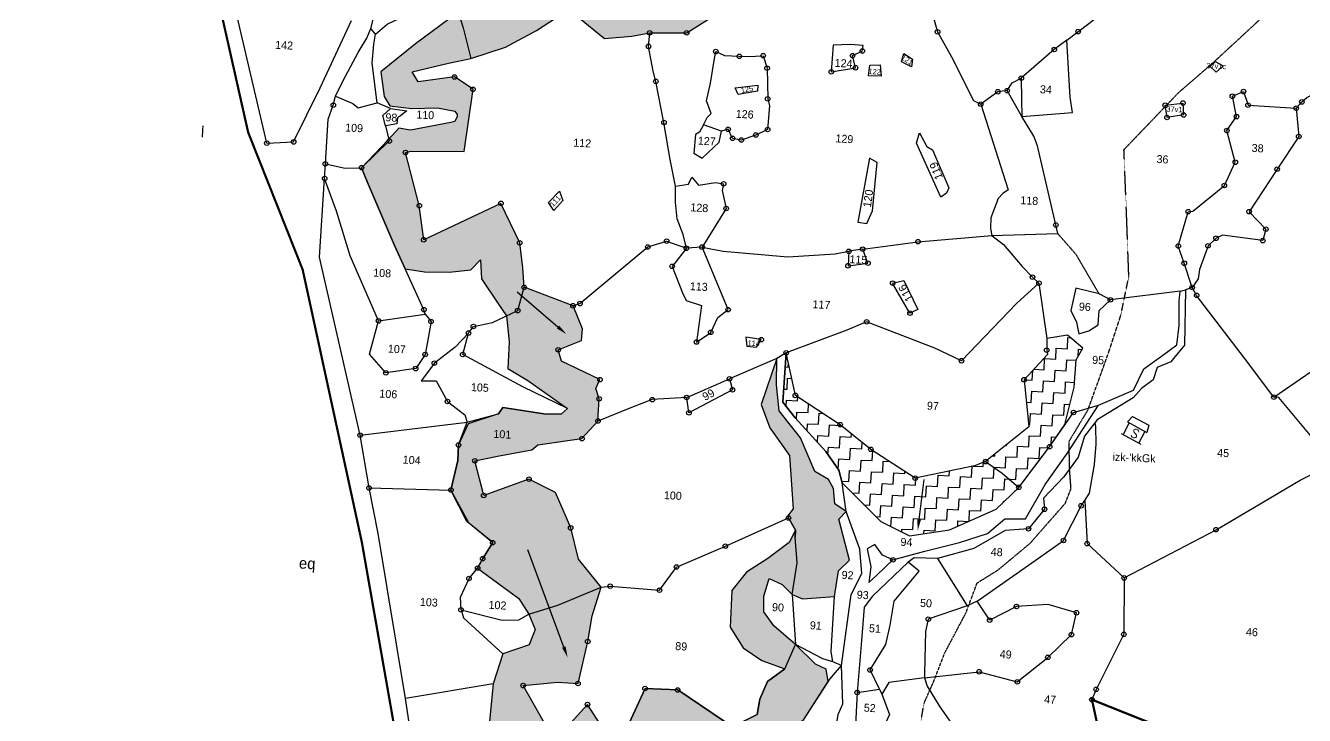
# Model space of a CAD drawing. Header units: metres. Extents: x 330624 to 335756, y 1792933 to 1798309.
# Drawn here: x 330699 to 333615, y 1794758 to 1796330 of the extents above; entities that cross this region are included whole.
import ezdxf
from ezdxf.enums import TextEntityAlignment as Align

# ---------------------------------------------------------------- set-up
doc = ezdxf.new("R2010")
doc.units = ezdxf.units.M
doc.header["$MEASUREMENT"] = 0
doc.linetypes.add('DASHDOT', pattern=[1, 0.5, -0.25, 0, -0.25])
doc.linetypes.add('DASHED', pattern=[0.75, 0.5, -0.25])
for name, color, linetype in [('LINE_FOOTPATH', 1, 'DASHED'), ('POLY_HATCH', 12, 'Continuous'), ('POLY_PARCEL', 6, 'Continuous'), ('POLY_WATER', 4, 'Continuous'), ('SYM_ARROW', 1, 'Continuous'), ('SYM_EDUCATION', 1, 'Continuous'), ('SYM_STONE', 1, 'Continuous'), ('TEXT_MAPIN', 7, 'Continuous'), ('TEXT_MAPOUT', 7, 'Continuous'), ('TEXT_PARCEL', 7, 'Continuous'), ('V_BOUND_LINE', 7, 'Continuous'), ('V_BOUND_STREAM_LINE', 7, 'DASHDOT')]:
    doc.layers.add(name, color=color, linetype=linetype)
doc.styles.get("Standard").update_dxf_attribs({"font": 'simplex.shx'})
doc.styles.add('TEXT_MAP', font='', dxfattribs={"height": 0.2})
doc.styles.get('TEXT_MAP').set_extended_font_data('Kruti Dev 050')
pattern_1 = [(357.36192, (330378.485, 1792955.954), (26.36043, 24.03827), [25.22609, -25.22609]), (87.36192, (330403.685, 1792954.793), (-24.03827, 26.36043), [25.22609, -25.22609])]

# ---------------------------------------------------------------- blocks, each defined once
blk = doc.blocks.new('SCHOOL')
for points in [[(-0.206, 0.312), (-0.25, 0.148)], [(-0.206, 0.312), (0.206, 0.312)], [(0.206, 0.312), (0.25, 0.148)], [(-0.25, 0.148), (0.25, 0.148)], [(-0.2, 0.148), (-0.2, -0.148)], [(0.2, 0.148), (0.2, -0.148)], [(-0.25, -0.148), (0.25, -0.148)]]:
    blk.add_lwpolyline(points)
blk.add_text('S', height=0.2).set_placement((-0.06, -0.101))
blk = doc.blocks.new('STONE')
blk.add_circle((0, 0), 0.0851)
blk = doc.blocks.new('EE')
at = {"layer": 'POLY_HATCH'}
h = blk.add_hatch(dxfattribs=at)
h.set_pattern_fill('ZIGZAG', color=256, scale=201.808694, angle=-2.6381, style=0)
h.set_pattern_definition(pattern_1)
edge = h.paths.add_edge_path()
edge.add_line((332491.5, 1795205.7), (332477.3, 1795177.5))
edge.add_line((332477.3, 1795177.5), (332428.8, 1795141))
edge.add_line((332428.8, 1795141), (332380.6, 1795109.4))
edge.add_line((332380.6, 1795109.4), (332347.8, 1795068.2))
edge.add_line((332347.8, 1795068.2), (332344.9, 1794984.8))
edge.add_line((332344.9, 1794984.8), (332374.7, 1794938.2))
edge.add_line((332374.7, 1794938.2), (332417.1, 1794909.4))
edge.add_line((332417.1, 1794909.4), (332469.6, 1794890.7))
edge.add_line((332469.6, 1794890.7), (332430.5, 1794861.7))
edge.add_line((332430.5, 1794861.7), (332413.3, 1794821.6))
edge.add_line((332413.3, 1794821.6), (332407.8, 1794786.6))
edge.add_line((332407.8, 1794786.6), (332370.2, 1794767.4))
edge.add_line((332370.2, 1794767.4), (332354.3, 1794757.2))
edge.add_line((332354.3, 1794757.2), (332226.8, 1794841.2))
edge.add_line((332226.8, 1794841.2), (332152.6, 1794844))
edge.add_line((332152.6, 1794844), (332112.6, 1794754.9))
edge.add_line((332112.6, 1794754.9), (332126.7, 1794713.9))
edge.add_line((332126.7, 1794713.9), (332097.2, 1794705))
edge.add_line((332097.2, 1794705), (332072.1, 1794730.5))
edge.add_line((332072.1, 1794730.5), (332022.4, 1794806.4))
edge.add_line((332022.4, 1794806.4), (331948, 1794723.4))
edge.add_line((331948, 1794723.4), (331875.9, 1794848.4))
edge.add_line((331875.9, 1794848.4), (331953.9, 1794857))
edge.add_line((331953.9, 1794857), (332000.5, 1794854.2))
edge.add_line((332000.5, 1794854.2), (332021.8, 1794949.7))
edge.add_line((332021.8, 1794949.7), (332031.5, 1795008.1))
edge.add_line((332031.5, 1795008.1), (332051.2, 1795073.4))
edge.add_line((332051.2, 1795073.4), (331999, 1795136))
edge.add_line((331999, 1795136), (331981.1, 1795207))
edge.add_line((331981.1, 1795207), (331945.7, 1795287.3))
edge.add_line((331945.7, 1795287.3), (331885.5, 1795316.8))
edge.add_line((331885.5, 1795316.8), (331783.1, 1795279.2))
edge.add_line((331783.1, 1795279.2), (331762.4, 1795357.7))
edge.add_line((331762.4, 1795357.7), (331813.5, 1795368.7))
edge.add_line((331813.5, 1795368.7), (331891.8, 1795383.7))
edge.add_line((331891.8, 1795383.7), (331905.1, 1795394.6))
edge.add_line((331905.1, 1795394.6), (332005.1, 1795409.8))
edge.add_line((332005.1, 1795409.8), (332041.1, 1795450.1))
edge.add_line((332041.1, 1795450.1), (332043.4, 1795500.6))
edge.add_line((332043.4, 1795500.6), (332035.5, 1795524))
edge.add_line((332035.5, 1795524), (332044.8, 1795544))
edge.add_line((332044.8, 1795544), (331957.4, 1795584.9))
edge.add_line((331957.4, 1795584.9), (331949.6, 1795610.9))
edge.add_line((331949.6, 1795610.9), (332001.9, 1795632.2))
edge.add_line((332001.9, 1795632.2), (332004.4, 1795658.9))
edge.add_line((332004.4, 1795658.9), (331982.4, 1795711.2))
edge.add_line((331982.4, 1795711.2), (331871.1, 1795752.2))
edge.add_line((331871.1, 1795752.2), (331867.9, 1795796.1))
edge.add_line((331867.9, 1795796.1), (331860.2, 1795853.1))
edge.add_line((331860.2, 1795853.1), (331816.9, 1795942.2))
edge.add_line((331816.9, 1795942.2), (331642.2, 1795858.3))
edge.add_line((331642.2, 1795858.3), (331631.6, 1795935.6))
edge.add_line((331631.6, 1795935.6), (331599.4, 1796056.1))
edge.add_line((331599.4, 1796056.1), (331611.1, 1796059.4))
edge.add_line((331611.1, 1796059.4), (331732.2, 1796059.6))
edge.add_line((331732.2, 1796059.6), (331751.6, 1796200.6))
edge.add_line((331751.6, 1796200.6), (331709.3, 1796228.2))
edge.add_line((331709.3, 1796228.2), (331626.7, 1796216.6))
edge.add_line((331626.7, 1796216.6), (331613.4, 1796239.2))
edge.add_line((331613.4, 1796239.2), (331695.1, 1796259.2))
edge.add_line((331695.1, 1796259.2), (331746.2, 1796270.3))
edge.add_line((331746.2, 1796270.3), (331824.6, 1796296.5))
edge.add_line((331824.6, 1796296.5), (331894.4, 1796335.5))
edge.add_line((331894.4, 1796335.5), (331967.7, 1796383.3))
edge.add_line((331967.7, 1796383.3), (332049.3, 1796318.1))
edge.add_line((332049.3, 1796318.1), (332111.1, 1796323.6))
edge.add_line((332111.1, 1796323.6), (332151.6, 1796332))
edge.add_line((332151.6, 1796332), (332235.6, 1796332.6))
edge.add_line((332235.6, 1796332.6), (332293.1, 1796369.6))
edge.add_line((332293.1, 1796369.6), (332395.6, 1796381.6))
edge.add_line((332395.6, 1796381.6), (332538, 1796391.8))
edge.add_line((332538, 1796391.8), (332633.8, 1796397))
edge.add_line((332633.8, 1796397), (332669.9, 1796403))
edge.add_line((332669.9, 1796403), (332690, 1796413.7))
edge.add_line((332690, 1796413.7), (332746.8, 1796463.6))
edge.add_line((332746.8, 1796463.6), (332761.8, 1796482.8))
edge.add_line((332761.8, 1796482.8), (332790.5, 1796507.7))
edge.add_line((332790.5, 1796507.7), (332940.8, 1796623.3))
edge.add_line((332940.8, 1796623.3), (332974.1, 1796688.1))
edge.add_line((332974.1, 1796688.1), (333044.8, 1796748.8))
edge.add_line((333044.8, 1796748.8), (333075, 1796801.6))
edge.add_line((333075, 1796801.6), (333147.9, 1796799.5))
edge.add_line((333147.9, 1796799.5), (333161.8, 1796809.1))
edge.add_line((333161.8, 1796809.1), (333176.8, 1796814.2))
edge.add_line((333176.8, 1796814.2), (333238.5, 1796860))
edge.add_line((333238.5, 1796860), (333274.9, 1796977.8))
edge.add_line((333274.9, 1796977.8), (333296.2, 1797035.7))
edge.add_line((333296.2, 1797035.7), (333330.3, 1796983.6))
edge.add_line((333330.3, 1796983.6), (333368.3, 1796945.3))
edge.add_line((333368.3, 1796945.3), (333424.2, 1796935.7))
edge.add_line((333424.2, 1796935.7), (333477.8, 1796923.7))
edge.add_line((333477.8, 1796923.7), (333479.3, 1797010.7))
edge.add_line((333479.3, 1797010.7), (333484.4, 1797093.7))
edge.add_line((333484.4, 1797093.7), (333528.6, 1797051.3))
edge.add_line((333528.6, 1797051.3), (333565.6, 1797006.7))
edge.add_line((333565.6, 1797006.7), (333586.6, 1796919.3))
edge.add_line((333586.6, 1796919.3), (333645.4, 1796915.3))
edge.add_line((333645.4, 1796915.3), (333661.8, 1796911.4))
edge.add_line((333661.8, 1796911.4), (333659.4, 1796997.3))
edge.add_line((333659.4, 1796997.3), (333657.9, 1797089.5))
edge.add_line((333657.9, 1797089.5), (333637.5, 1797146.7))
edge.add_line((333637.5, 1797146.7), (333706.8, 1797275.4))
edge.add_line((333706.8, 1797275.4), (333764.9, 1797306.3))
edge.add_line((333764.9, 1797306.3), (333875.7, 1797178.9))
edge.add_line((333875.7, 1797178.9), (333926.6, 1797164.1))
edge.add_line((333926.6, 1797164.1), (333985.2, 1797155.7))
edge.add_line((333985.2, 1797155.7), (333977.3, 1797109.9))
edge.add_line((333977.3, 1797109.9), (334054.7, 1797107.6))
edge.add_line((334054.7, 1797107.6), (334108.9, 1797059))
edge.add_line((334108.9, 1797059), (334183.6, 1797073.5))
edge.add_line((334183.6, 1797073.5), (334188.9, 1797090.6))
edge.add_line((334188.9, 1797090.6), (334198.1, 1797124.1))
edge.add_line((334198.1, 1797124.1), (334175.5, 1797175))
edge.add_line((334175.5, 1797175), (334242.5, 1797180.7))
edge.add_line((334242.5, 1797180.7), (334321.8, 1797163.9))
edge.add_line((334321.8, 1797163.9), (334466.1, 1797150.2))
edge.add_line((334466.1, 1797150.2), (334465.9, 1797058))
edge.add_line((334465.9, 1797058), (334487.8, 1797048.9))
edge.add_line((334487.8, 1797048.9), (334525.5, 1796988.4))
edge.add_line((334525.5, 1796988.4), (334528.9, 1797075.9))
edge.add_line((334528.9, 1797075.9), (334575.3, 1797108.3))
edge.add_line((334575.3, 1797108.3), (334584, 1797181.9))
edge.add_line((334584, 1797181.9), (334683.7, 1797217.6))
edge.add_line((334683.7, 1797217.6), (334700.2, 1797214.9))
edge.add_line((334700.2, 1797214.9), (334756.8, 1797191.2))
edge.add_line((334756.8, 1797191.2), (334804, 1797170.5))
edge.add_line((334804, 1797170.5), (334817, 1797146.8))
edge.add_line((334817, 1797146.8), (334969.8, 1797102.6))
edge.add_line((334969.8, 1797102.6), (334979.2, 1797112.4))
edge.add_line((334979.2, 1797112.4), (335068.2, 1797125))
edge.add_line((335068.2, 1797125), (335181.6, 1797143.5))
edge.add_line((335181.6, 1797143.5), (335308.2, 1797138.3))
edge.add_line((335308.2, 1797138.3), (335343.7, 1797184))
edge.add_line((335343.7, 1797184), (335376.9, 1797209.4))
edge.add_line((335376.9, 1797209.4), (335593.2, 1797171.6))
edge.add_line((335593.2, 1797171.6), (335565.9, 1797199.6))
edge.add_line((335565.9, 1797199.6), (335510.9, 1797223.8))
edge.add_line((335510.9, 1797223.8), (335465, 1797236.7))
edge.add_line((335465, 1797236.7), (335424.9, 1797243.2))
edge.add_line((335424.9, 1797243.2), (335358.4, 1797236.7))
edge.add_line((335358.4, 1797236.7), (335315.4, 1797220.9))
edge.add_line((335315.4, 1797220.9), (335274.1, 1797185.1))
edge.add_line((335274.1, 1797185.1), (335241.2, 1797189.5))
edge.add_line((335241.2, 1797189.5), (335200.2, 1797208.4))
edge.add_line((335200.2, 1797208.4), (335198, 1797183.4))
edge.add_line((335198, 1797183.4), (335159.8, 1797206.6))
edge.add_line((335159.8, 1797206.6), (335096.7, 1797194.3))
edge.add_line((335096.7, 1797194.3), (335062.9, 1797176.3))
edge.add_line((335062.9, 1797176.3), (335061, 1797212.9))
edge.add_line((335061, 1797212.9), (335010.7, 1797225))
edge.add_line((335010.7, 1797225), (334946.8, 1797234.2))
edge.add_line((334946.8, 1797234.2), (334859.5, 1797217.7))
edge.add_line((334859.5, 1797217.7), (334805, 1797237.2))
edge.add_line((334805, 1797237.2), (334777.6, 1797262.5))
edge.add_line((334777.6, 1797262.5), (334785.8, 1797285.3))
edge.add_line((334785.8, 1797285.3), (334788.3, 1797319.1))
edge.add_line((334788.3, 1797319.1), (334778.9, 1797329.3))
edge.add_line((334778.9, 1797329.3), (334737.5, 1797340.2))
edge.add_line((334737.5, 1797340.2), (334660.9, 1797345.5))
edge.add_line((334660.9, 1797345.5), (334614.3, 1797320.9))
edge.add_line((334614.3, 1797320.9), (334574.7, 1797296.3))
edge.add_line((334574.7, 1797296.3), (334535.9, 1797269.7))
edge.add_line((334535.9, 1797269.7), (334514.1, 1797235.3))
edge.add_line((334514.1, 1797235.3), (334482, 1797220.6))
edge.add_line((334482, 1797220.6), (334451.8, 1797227))
edge.add_line((334451.8, 1797227), (334413.8, 1797237.9))
edge.add_line((334413.8, 1797237.9), (334377.5, 1797242.6))
edge.add_line((334377.5, 1797242.6), (334361.9, 1797266.7))
edge.add_line((334361.9, 1797266.7), (334348.1, 1797274.5))
edge.add_line((334348.1, 1797274.5), (334336.1, 1797300.3))
edge.add_line((334336.1, 1797300.3), (334308.1, 1797308.7))
edge.add_line((334308.1, 1797308.7), (334289, 1797308.3))
edge.add_line((334289, 1797308.3), (334250.6, 1797307.4))
edge.add_line((334250.6, 1797307.4), (334216.8, 1797330.3))
edge.add_line((334216.8, 1797330.3), (334183.3, 1797339))
edge.add_line((334183.3, 1797339), (334156.4, 1797355.4))
edge.add_line((334156.4, 1797355.4), (334108, 1797352.3))
edge.add_line((334108, 1797352.3), (334099.1, 1797332.2))
edge.add_line((334099.1, 1797332.2), (334073.7, 1797333.3))
edge.add_line((334073.7, 1797333.3), (334057.8, 1797336.7))
edge.add_line((334057.8, 1797336.7), (334043.4, 1797333.8))
edge.add_line((334043.4, 1797333.8), (334030, 1797314.8))
edge.add_line((334030, 1797314.8), (334017.5, 1797314.5))
edge.add_line((334017.5, 1797314.5), (334007.9, 1797320.3))
edge.add_line((334007.9, 1797320.3), (333989.1, 1797319.4))
edge.add_line((333989.1, 1797319.4), (333971.4, 1797302.3))
edge.add_line((333971.4, 1797302.3), (333951.3, 1797290.1))
edge.add_line((333951.3, 1797290.1), (333946.3, 1797278.9))
edge.add_line((333946.3, 1797278.9), (333936.3, 1797251))
edge.add_line((333936.3, 1797251), (333920.8, 1797249.2))
edge.add_line((333920.8, 1797249.2), (333889.4, 1797250.6))
edge.add_line((333889.4, 1797250.6), (333864.1, 1797249.3))
edge.add_line((333864.1, 1797249.3), (333857.2, 1797270.7))
edge.add_line((333857.2, 1797270.7), (333852.5, 1797294.1))
edge.add_line((333852.5, 1797294.1), (333844, 1797303.8))
edge.add_line((333844, 1797303.8), (333844.8, 1797320.9))
edge.add_line((333844.8, 1797320.9), (333826.9, 1797327.8))
edge.add_line((333826.9, 1797327.8), (333798.6, 1797362.2))
edge.add_line((333798.6, 1797362.2), (333784.3, 1797362.9))
edge.add_line((333784.3, 1797362.9), (333747.7, 1797359.9))
edge.add_line((333747.7, 1797359.9), (333726.4, 1797356.2))
edge.add_line((333726.4, 1797356.2), (333703.6, 1797344))
edge.add_line((333703.6, 1797344), (333691.8, 1797351))
edge.add_line((333691.8, 1797351), (333689.2, 1797359.5))
edge.add_line((333689.2, 1797359.5), (333647.8, 1797347.4))
edge.add_line((333647.8, 1797347.4), (333632.4, 1797326.6))
edge.add_line((333632.4, 1797326.6), (333608.9, 1797306.5))
edge.add_line((333608.9, 1797306.5), (333591.1, 1797269.1))
edge.add_line((333591.1, 1797269.1), (333575, 1797215))
edge.add_line((333575, 1797215), (333584.4, 1797073.5))
edge.add_line((333584.4, 1797073.5), (333554, 1797143.2))
edge.add_line((333554, 1797143.2), (333546.5, 1797175.3))
edge.add_line((333546.5, 1797175.3), (333489.9, 1797207.8))
edge.add_line((333489.9, 1797207.8), (333452, 1797200.2))
edge.add_line((333452, 1797200.2), (333427.2, 1797157.1))
edge.add_line((333427.2, 1797157.1), (333408.2, 1797124.5))
edge.add_line((333408.2, 1797124.5), (333398.8, 1797095.4))
edge.add_line((333398.8, 1797095.4), (333363.3, 1797081))
edge.add_line((333363.3, 1797081), (333325.6, 1797080))
edge.add_line((333325.6, 1797080), (333287.2, 1797089.8))
edge.add_line((333287.2, 1797089.8), (333244.4, 1797094.5))
edge.add_line((333244.4, 1797094.5), (333207, 1797097.5))
edge.add_line((333207, 1797097.5), (333177.1, 1797089.5))
edge.add_line((333177.1, 1797089.5), (333161.3, 1797067.5))
edge.add_line((333161.3, 1797067.5), (333157.6, 1797016.7))
edge.add_line((333157.6, 1797016.7), (333180.1, 1796951.3))
edge.add_line((333180.1, 1796951.3), (333121.3, 1796936.1))
edge.add_line((333121.3, 1796936.1), (333067.2, 1796898.4))
edge.add_line((333067.2, 1796898.4), (333028.6, 1796874.7))
edge.add_line((333028.6, 1796874.7), (333007, 1796843.5))
edge.add_line((333007, 1796843.5), (332965.7, 1796791.8))
edge.add_line((332965.7, 1796791.8), (332934, 1796804))
edge.add_line((332934, 1796804), (332892, 1796823.4))
edge.add_line((332892, 1796823.4), (332826.6, 1796783.1))
edge.add_line((332826.6, 1796783.1), (332741.3, 1796737.4))
edge.add_line((332741.3, 1796737.4), (332734.1, 1796697.5))
edge.add_line((332734.1, 1796697.5), (332729.6, 1796658.9))
edge.add_line((332729.6, 1796658.9), (332707.6, 1796646.5))
edge.add_line((332707.6, 1796646.5), (332672.8, 1796621.3))
edge.add_line((332672.8, 1796621.3), (332667, 1796582.7))
edge.add_line((332667, 1796582.7), (332659.6, 1796541.9))
edge.add_line((332659.6, 1796541.9), (332626.1, 1796514))
edge.add_line((332626.1, 1796514), (332597.4, 1796473.7))
edge.add_line((332597.4, 1796473.7), (332546.5, 1796474.8))
edge.add_line((332546.5, 1796474.8), (332504.1, 1796487.4))
edge.add_line((332504.1, 1796487.4), (332440.6, 1796478.3))
edge.add_line((332440.6, 1796478.3), (332369.7, 1796482.9))
edge.add_line((332369.7, 1796482.9), (332301.8, 1796442.7))
edge.add_line((332301.8, 1796442.7), (332271.1, 1796446.6))
edge.add_line((332271.1, 1796446.6), (332251.9, 1796440.5))
edge.add_line((332251.9, 1796440.5), (332184.6, 1796417.8))
edge.add_line((332184.6, 1796417.8), (332168.3, 1796410.6))
edge.add_line((332168.3, 1796410.6), (332148.5, 1796408.7))
edge.add_line((332148.5, 1796408.7), (332135.8, 1796407.6))
edge.add_line((332135.8, 1796407.6), (332125.1, 1796408.1))
edge.add_line((332125.1, 1796408.1), (332099.4, 1796411.3))
edge.add_line((332099.4, 1796411.3), (332014.1, 1796454))
edge.add_line((332014.1, 1796454), (331970.3, 1796464))
edge.add_line((331970.3, 1796464), (331912.6, 1796455.7))
edge.add_line((331912.6, 1796455.7), (331809, 1796408.1))
edge.add_line((331809, 1796408.1), (331781.2, 1796366.6))
edge.add_line((331781.2, 1796366.6), (331759.6, 1796364.6))
edge.add_line((331759.6, 1796364.6), (331721.4, 1796366.3))
edge.add_line((331721.4, 1796366.3), (331695.1, 1796359.6))
edge.add_line((331695.1, 1796359.6), (331620.5, 1796302.6))
edge.add_line((331620.5, 1796302.6), (331541.7, 1796238.3))
edge.add_line((331541.7, 1796238.3), (331549.6, 1796182.7))
edge.add_line((331549.6, 1796182.7), (331563.1, 1796161.6))
edge.add_line((331563.1, 1796161.6), (331613.1, 1796156.3))
edge.add_line((331613.1, 1796156.3), (331671, 1796158.1))
edge.add_line((331671, 1796158.1), (331711, 1796150.3))
edge.add_line((331711, 1796150.3), (331716.3, 1796143.3))
edge.add_line((331716.3, 1796143.3), (331716.1, 1796138.4))
edge.add_line((331716.1, 1796138.4), (331711.1, 1796127.1))
edge.add_line((331711.1, 1796127.1), (331702, 1796124.6))
edge.add_line((331702, 1796124.6), (331610.5, 1796106.9))
edge.add_line((331610.5, 1796106.9), (331583.8, 1796111.1))
edge.add_line((331583.8, 1796111.1), (331559.6, 1796084.3))
edge.add_line((331559.6, 1796084.3), (331499.9, 1796020.7))
edge.add_line((331499.9, 1796020.7), (331513.8, 1795987.2))
edge.add_line((331513.8, 1795987.2), (331575.9, 1795845.1))
edge.add_line((331575.9, 1795845.1), (331600.4, 1795792.2))
edge.add_line((331600.4, 1795792.2), (331644.6, 1795785.5))
edge.add_line((331644.6, 1795785.5), (331700.4, 1795784.9))
edge.add_line((331700.4, 1795784.9), (331749.5, 1795791.1))
edge.add_line((331749.5, 1795791.1), (331771.9, 1795813.5))
edge.add_line((331771.9, 1795813.5), (331774.5, 1795770.6))
edge.add_line((331774.5, 1795770.6), (331811.8, 1795715.6))
edge.add_line((331811.8, 1795715.6), (331831.3, 1795687))
edge.add_line((331831.3, 1795687), (331838, 1795628.2))
edge.add_line((331838, 1795628.2), (331835.2, 1795567.6))
edge.add_line((331835.2, 1795567.6), (331881.5, 1795541.1))
edge.add_line((331881.5, 1795541.1), (331971.6, 1795477.8))
edge.add_line((331971.6, 1795477.8), (331958.1, 1795465.5))
edge.add_line((331958.1, 1795465.5), (331923, 1795464.5))
edge.add_line((331923, 1795464.5), (331824.9, 1795479.4))
edge.add_line((331824.9, 1795479.4), (331815.2, 1795464.3))
edge.add_line((331815.2, 1795464.3), (331746.6, 1795441.5))
edge.add_line((331746.6, 1795441.5), (331724.9, 1795393.2))
edge.add_line((331724.9, 1795393.2), (331723.3, 1795358.3))
edge.add_line((331723.3, 1795358.3), (331708.5, 1795290.9))
edge.add_line((331708.5, 1795290.9), (331749.3, 1795217.7))
edge.add_line((331749.3, 1795217.7), (331804.3, 1795172.3))
edge.add_line((331804.3, 1795172.3), (331781.9, 1795135.8))
edge.add_line((331781.9, 1795135.8), (331770.5, 1795114.2))
edge.add_line((331770.5, 1795114.2), (331864.3, 1795046.1))
edge.add_line((331864.3, 1795046.1), (331887.7, 1795010.3))
edge.add_line((331887.7, 1795010.3), (331902.4, 1794976.1))
edge.add_line((331902.4, 1794976.1), (331888.6, 1794941.2))
edge.add_line((331888.6, 1794941.2), (331829.1, 1794920.2))
edge.add_line((331829.1, 1794920.2), (331807.7, 1794851.9))
edge.add_line((331807.7, 1794851.9), (331799.6, 1794758.9))
edge.add_line((331799.6, 1794758.9), (331911.4, 1794656.9))
edge.add_line((331911.4, 1794656.9), (331946.5, 1794662.3))
edge.add_line((331946.5, 1794662.3), (331971.5, 1794665.1))
edge.add_line((331971.5, 1794665.1), (332047.7, 1794645.8))
edge.add_line((332047.7, 1794645.8), (332075.8, 1794626.9))
edge.add_line((332075.8, 1794626.9), (332124.1, 1794668.5))
edge.add_line((332124.1, 1794668.5), (332182, 1794657.2))
edge.add_line((332182, 1794657.2), (332179.9, 1794702.9))
edge.add_line((332179.9, 1794702.9), (332211.3, 1794753.3))
edge.add_line((332211.3, 1794753.3), (332302.4, 1794701.4))
edge.add_line((332302.4, 1794701.4), (332359.6, 1794708.1))
edge.add_line((332359.6, 1794708.1), (332380.5, 1794698.8))
edge.add_line((332380.5, 1794698.8), (332441.3, 1794721.9))
edge.add_line((332441.3, 1794721.9), (332513.4, 1794776.2))
edge.add_line((332513.4, 1794776.2), (332568.2, 1794862.8))
edge.add_line((332568.2, 1794862.8), (332563.6, 1794890.8))
edge.add_line((332563.6, 1794890.8), (332538.9, 1794901.9))
edge.add_line((332538.9, 1794901.9), (332493.7, 1794946.5))
edge.add_line((332493.7, 1794946.5), (332443.9, 1794988.5))
edge.add_line((332443.9, 1794988.5), (332421.3, 1795019.8))
edge.add_line((332421.3, 1795019.8), (332421, 1795055.6))
edge.add_line((332421, 1795055.6), (332432.8, 1795095.8))
edge.add_line((332432.8, 1795095.8), (332462, 1795082.5))
edge.add_line((332462, 1795082.5), (332484.9, 1795059.6))
edge.add_line((332484.9, 1795059.6), (332508.3, 1795050.6))
edge.add_line((332508.3, 1795050.6), (332581.2, 1795056.2))
edge.add_line((332581.2, 1795056.2), (332589.9, 1795114.4))
edge.add_line((332589.9, 1795114.4), (332614.9, 1795139.1))
edge.add_line((332614.9, 1795139.1), (332589.3, 1795231.7))
edge.add_line((332589.3, 1795231.7), (332606.1, 1795249.3))
edge.add_line((332606.1, 1795249.3), (332580, 1795266.4))
edge.add_line((332580, 1795266.4), (332576.7, 1795301.4))
edge.add_line((332576.7, 1795301.4), (332565.7, 1795321.8))
edge.add_line((332565.7, 1795321.8), (332534.6, 1795339.1))
edge.add_line((332534.6, 1795339.1), (332501.3, 1795415.2))
edge.add_line((332501.3, 1795415.2), (332452.2, 1795476.5))
edge.add_line((332452.2, 1795476.5), (332446, 1795535.4))
edge.add_line((332446, 1795535.4), (332445.7, 1795595.1))
edge.add_line((332445.7, 1795595.1), (332411.1, 1795490.3))
edge.add_line((332411.1, 1795490.3), (332431.5, 1795437.7))
edge.add_line((332431.5, 1795437.7), (332476.4, 1795375))
edge.add_line((332476.4, 1795375), (332485.8, 1795254.6))
edge.add_line((332485.8, 1795254.6), (332473.1, 1795237.3))
edge.add_line((332473.1, 1795237.3), (332491.5, 1795205.7))
edge.add_line((332491.5, 1795205.7), (332490.8, 1795189.8))
h = blk.add_hatch(dxfattribs=at)
h.set_pattern_fill('ZIGZAG', color=256, scale=201.808694, angle=-2.6381, style=0)
h.set_pattern_definition(pattern_1)
h.paths.add_polyline_path([(332467.2, 1795608.3), (332460.2, 1795496.2), (332489, 1795460.9), (332558.7, 1795385.2), (332589, 1795342.8), (332596.6, 1795313.9), (332685.2, 1795226.8), (332750.5, 1795195), (332840.7, 1795209.1), (332946.2, 1795257.3), (332997.7, 1795307), (333038.4, 1795361.7), (333066.9, 1795399.9), (333101.3, 1795450.2), (333121.4, 1795535.7), (333125.8, 1795597.7), (333140.7, 1795624.3), (333105.6, 1795653.2), (333058.7, 1795645.2), (333058.4, 1795618.8), (333060.6, 1795608.9), (333007.5, 1795551.3), (333019.2, 1795444.4), (332921.8, 1795364.9), (332896.4, 1795355.1), (332762.3, 1795325.9), (332661, 1795390.6), (332591, 1795446), (332488.8, 1795511.7)])
at = {"layer": 'LINE_FOOTPATH'}
for points in [[(332774, 1794742.8), (332786.6, 1794816.3), (332807.4, 1794863.8), (332832.2, 1794929.5), (332879.8, 1795021.2), (332904.6, 1795089.2), (332951.5, 1795119), (333024.5, 1795180.6), (333103.3, 1795271.6), (333116.2, 1795305), (333112.4, 1795349.6), (333111, 1795412.3), (333153.2, 1795484), (333199.5, 1795615.7), (333226.2, 1795699.5), (333243.6, 1795787.1), (333237.7, 1795919.9), (333230.3, 1796075.3), (333353.8, 1796206.1), (333430.3, 1796273.3), (333574.2, 1796408.3)], [(333081.3, 1795883.6), (333122.7, 1795837.3), (333176.2, 1795747.3)]]:
    blk.add_lwpolyline(points, dxfattribs=at)
at = {"layer": 'POLY_HATCH'}
for points in [[(332491.5, 1795205.7), (332477.3, 1795177.5), (332428.8, 1795141), (332380.6, 1795109.4), (332347.8, 1795068.2), (332344.9, 1794984.8), (332374.7, 1794938.2), (332417.1, 1794909.4), (332469.6, 1794890.7), (332430.5, 1794861.7), (332413.3, 1794821.6), (332407.8, 1794786.6), (332370.2, 1794767.4)], [(332354.3, 1794757.2), (332226.8, 1794841.2), (332152.6, 1794844), (332112.6, 1794754.9)], [(332072.1, 1794730.5), (332022.4, 1794806.4), (331948, 1794723.4), (331875.9, 1794848.4), (331953.9, 1794857), (332000.5, 1794854.2), (332021.8, 1794949.7), (332031.5, 1795008.1), (332051.2, 1795073.4), (331999, 1795136), (331981.1, 1795207), (331945.7, 1795287.3), (331885.5, 1795316.8), (331783.1, 1795279.2), (331762.4, 1795357.7), (331813.5, 1795368.7), (331891.8, 1795383.7), (331905.1, 1795394.6), (332005.1, 1795409.8), (332041.1, 1795450.1), (332043.4, 1795500.6), (332035.5, 1795524), (332044.8, 1795544), (331957.4, 1795584.9), (331949.6, 1795610.9), (332001.9, 1795632.2), (332004.4, 1795658.9), (331982.4, 1795711.2), (331871.1, 1795752.2), (331867.9, 1795796.1), (331860.2, 1795853.1), (331816.9, 1795942.2), (331642.2, 1795858.3), (331631.6, 1795935.6), (331599.4, 1796056.1), (331611.1, 1796059.4), (331732.2, 1796059.6), (331751.6, 1796200.6), (331709.3, 1796228.2), (331626.7, 1796216.6), (331613.4, 1796239.2), (331695.1, 1796259.2), (331746.2, 1796270.3), (331824.6, 1796296.5), (331894.4, 1796335.5), (331967.7, 1796383.3), (332049.3, 1796318.1), (332111.1, 1796323.6), (332151.6, 1796332), (332235.6, 1796332.6), (332293.1, 1796369.6)], [(331695.1, 1796359.6), (331620.5, 1796302.6), (331541.7, 1796238.3), (331549.6, 1796182.7), (331563.1, 1796161.6), (331613.1, 1796156.3), (331671, 1796158.1), (331711, 1796150.3), (331716.3, 1796143.3), (331716.1, 1796138.4), (331716.1, 1796138.4), (331711.1, 1796127.1), (331702, 1796124.6), (331610.5, 1796106.9), (331583.8, 1796111.1), (331559.6, 1796084.3), (331499.9, 1796020.7), (331513.8, 1795987.2), (331575.9, 1795845.1), (331600.4, 1795792.2), (331644.6, 1795785.5), (331700.4, 1795784.9), (331749.5, 1795791.1), (331771.9, 1795813.5), (331774.5, 1795770.6), (331811.8, 1795715.6), (331831.3, 1795687), (331838, 1795628.2), (331835.2, 1795567.6), (331881.5, 1795541.1), (331971.6, 1795477.8), (331958.1, 1795465.5), (331923, 1795464.5), (331824.9, 1795479.4), (331815.2, 1795464.3), (331746.6, 1795441.5), (331724.9, 1795393.2), (331723.3, 1795358.3), (331708.5, 1795290.9), (331749.3, 1795217.7), (331804.3, 1795172.3), (331781.9, 1795135.8), (331770.5, 1795114.2), (331864.3, 1795046.1), (331887.7, 1795010.3), (331902.4, 1794976.1), (331888.6, 1794941.2), (331829.1, 1794920.2), (331807.7, 1794851.9), (331799.6, 1794758.9)], [(332513.4, 1794776.2), (332568.2, 1794862.8), (332563.6, 1794890.8), (332563.6, 1794890.8), (332538.9, 1794901.9), (332493.7, 1794946.5), (332443.9, 1794988.5), (332421.3, 1795019.8), (332421, 1795055.6), (332432.8, 1795095.8), (332462, 1795082.5), (332484.9, 1795059.6), (332508.3, 1795050.6), (332581.2, 1795056.2), (332589.9, 1795114.4), (332614.9, 1795139.1), (332589.3, 1795231.7), (332606.1, 1795249.3), (332580, 1795266.4), (332576.7, 1795301.4), (332565.7, 1795321.8), (332534.6, 1795339.1), (332501.3, 1795415.2), (332452.2, 1795476.5), (332446, 1795535.4), (332445.7, 1795595.1), (332411.1, 1795490.3), (332431.5, 1795437.7), (332476.4, 1795375), (332485.8, 1795254.6), (332473.1, 1795237.3), (332491.5, 1795205.7), (332490.8, 1795189.8)]]:
    blk.add_lwpolyline(points, dxfattribs=at)
blk.add_lwpolyline([(332467.2, 1795608.3), (332460.2, 1795496.2), (332489, 1795460.9), (332558.7, 1795385.2), (332589, 1795342.8), (332596.6, 1795313.9), (332685.2, 1795226.8), (332750.5, 1795195), (332840.7, 1795209.1), (332946.2, 1795257.3), (332997.7, 1795307), (333038.4, 1795361.7), (333066.9, 1795399.9), (333101.3, 1795450.2), (333121.4, 1795535.7), (333125.8, 1795597.7), (333140.7, 1795624.3), (333105.6, 1795653.2), (333058.7, 1795645.2), (333058.4, 1795618.8), (333060.6, 1795608.9), (333007.5, 1795551.3), (333019.2, 1795444.4), (332921.8, 1795364.9), (332896.4, 1795355.1), (332762.3, 1795325.9), (332661, 1795390.6), (332591, 1795446), (332488.8, 1795511.7)], close=True, dxfattribs=at)
at = {"layer": 'POLY_PARCEL'}
for points in [[(333098.4, 1796323), (333148.4, 1796360.5), (333350.2, 1796525.2), (333340.9, 1796533.1)], [(332761.8, 1796482.8), (332774.6, 1796451.9), (332782.7, 1796415.9), (332805.1, 1796339.3), (332837.1, 1796282.7), (332887.7, 1796184.3), (332904.3, 1796176)], [(331529.3, 1796323.9), (331555.6, 1796347), (331665.9, 1796400), (331712.3, 1796419.4)], [(331712.3, 1796419.4), (331714.6, 1796403.7), (331714.7, 1796379.8), (331727.8, 1796339.7), (331746.2, 1796270.3)], [(332151.6, 1796332), (332235.6, 1796332.6), (332293.1, 1796369.6), (332395.6, 1796381.6), (332538, 1796391.8), (332633.8, 1796397), (332669.9, 1796403)], [(331746.2, 1796270.3), (331824.6, 1796296.5), (331894.4, 1796335.5), (331967.7, 1796383.3), (332049.3, 1796318.1), (332111.1, 1796323.6), (332151.6, 1796332)], [(331529.3, 1796323.9), (331518.3, 1796336.8)], [(331534.4, 1796168.5), (331522.4, 1796258.1), (331525.7, 1796301.1), (331529.3, 1796323.9)], [(332212.9, 1795984.4), (332200, 1796044.6), (332185.6, 1796128.8), (332166.4, 1796221.9), (332160.4, 1796244.8), (332149.1, 1796301), (332151.6, 1796332)], [(332564.6, 1796246.5), (332619.3, 1796256.3), (332612.5, 1796283.7), (332634.6, 1796294.4), (332636.4, 1796307.2), (332607.5, 1796309.2), (332568.6, 1796307.3), (332564.6, 1796246.5)], [(333098.4, 1796323), (333070.4, 1796301.1), (332996, 1796235.5)], [(332998, 1796148.9), (333112.5, 1796158.8), (333107.6, 1796193.6), (333098.4, 1796323)], [(332275.1, 1796123.8), (332283.7, 1796140.8), (332292.8, 1796150), (332281.9, 1796178.3), (332290.8, 1796218.8), (332298.4, 1796270.6), (332301.9, 1796290.5), (332321.5, 1796281.7), (332355.4, 1796280.2), (332374.6, 1796280.2), (332409.5, 1796282), (332418.7, 1796253.8), (332420.7, 1796184.1), (332425.2, 1796168.2), (332421, 1796114.5), (332394.3, 1796101.8), (332361.5, 1796090.2), (332341.6, 1796093.8), (332331.3, 1796114.3), (332316.2, 1796109.7)], [(332729.2, 1796289.4), (332749, 1796276.8), (332746.3, 1796259.1), (332723.4, 1796270.6), (332729.2, 1796289.4)], [(331871.1, 1795752.2), (331867.9, 1795796.1), (331860.2, 1795853.1), (331816.9, 1795942.2), (331642.2, 1795858.3), (331631.6, 1795935.6), (331599.4, 1796056.1), (331611.1, 1796059.4), (331732.2, 1796059.6), (331751.6, 1796200.6), (331709.3, 1796228.2), (331626.7, 1796216.6), (331613.4, 1796239.2), (331695.1, 1796259.2), (331746.2, 1796270.3)], [(332652.2, 1796262.2), (332675, 1796263), (332677.5, 1796237.6), (332649.2, 1796238.3), (332652.2, 1796262.2)], [(333435.4, 1796276.8), (333453.8, 1796267.5), (333438.5, 1796252.9), (333424, 1796266.1), (333435.4, 1796276.8)], [(332964.1, 1796207), (332975, 1796224.6), (332996, 1796235.5)], [(332996, 1796235.5), (332997.1, 1796187.9), (332998, 1796148.9)], [(333620.6, 1796172.5), (333633.2, 1796186.7), (333644.5, 1796197), (333728.5, 1796242.4)], [(332346.9, 1796208.4), (332397.7, 1796214.7), (332397.1, 1796201.7), (332353.2, 1796193.3), (332346.9, 1796208.4)], [(332964.1, 1796207), (332943, 1796204.4), (332904.3, 1796176)], [(332998, 1796148.9), (332964.1, 1796207)], [(333387.7, 1795763.7), (333369.2, 1795818.5), (333355.4, 1795857.5), (333377.3, 1795935.6), (333387.5, 1795936.9), (333458.8, 1795995.8), (333483.2, 1796048.6), (333463.6, 1796120.3), (333485.2, 1796152.2), (333475.4, 1796198.3), (333500.6, 1796209.1), (333511.1, 1796178.4), (333620.6, 1796172.5)], [(331439.6, 1796182.7), (331478.7, 1796165.9), (331491, 1796156.5), (331534.4, 1796168.5)], [(331564.9, 1796155.3), (331534.4, 1796168.5)], [(332904.3, 1796176), (332968.3, 1795981.6), (332955.9, 1795973.5), (332945.3, 1795962.1), (332929.6, 1795918.1), (332928.5, 1795893.6), (332932, 1795877.8)], [(333323.1, 1796176.7), (333363.4, 1796182.1), (333365, 1796155), (333327.5, 1796148.9), (333323.1, 1796176.7)], [(333620.6, 1796172.5), (333626.8, 1796108.2), (333578.5, 1796033.7), (333515.4, 1795936.6), (333553.9, 1795897.4), (333547.2, 1795871.2), (333455.3, 1795882.8), (333441, 1795875.8), (333422.8, 1795858.4), (333403.9, 1795804.4), (333401.1, 1795783.5), (333387.7, 1795763.7)], [(331553.3, 1796116.2), (331547.1, 1796139.3), (331564.9, 1796155.3)], [(331564.9, 1796155.3), (331601.3, 1796150.3), (331587.7, 1796139.1), (331580.5, 1796134.2), (331579.5, 1796120.8), (331553.3, 1796116.2)], [(332932, 1795877.8), (333081.3, 1795883.6), (333077, 1795903.1), (333034.1, 1796082), (333025.1, 1796103.9), (332998, 1796148.9)], [(331553.3, 1796116.2), (331562.4, 1796081.8), (331499.9, 1796020.7)], [(332275.1, 1796123.8), (332266.5, 1796107.7), (332257.5, 1796102), (332253.8, 1796059.5), (332273.3, 1796048.2), (332311.6, 1796084.7), (332316.2, 1796109.7)], [(332316.2, 1796109.7), (332275.1, 1796123.8)], [(332759.4, 1796086.6), (332765.7, 1796109.4), (332782.9, 1796078.8), (332796, 1796071.5), (332833.1, 1795985.6), (332828, 1795973.2), (332815.7, 1795964.1), (332759.4, 1796086.6)], [(332652.6, 1796051.3), (332627.3, 1795905.7), (332648, 1795903.3), (332660.5, 1795931.7), (332670.1, 1796041.6), (332652.6, 1796051.3)], [(331417.7, 1796028.9), (331462.7, 1796019.7), (331499.9, 1796020.7)], [(331646.6, 1795689.1), (331644, 1795699.6), (331600.4, 1795792.2), (331575.9, 1795845.1), (331513.8, 1795987.2), (331499.9, 1796020.7)], [(331541.2, 1795673.3), (331475.4, 1795820.3), (331443.6, 1795921.7), (331416.2, 1795995.5)], [(332212.9, 1795984.4), (332242.7, 1795989.1), (332249.6, 1796005.3), (332265.3, 1795987.2), (332303.9, 1795993.2), (332322.1, 1795990.6), (332318.8, 1795975.1), (332328.2, 1795934.7), (332274.3, 1795846.6)], [(331924.9, 1795945), (331949.7, 1795971.2), (331957.5, 1795949.7), (331937.1, 1795927), (331924.9, 1795945)], [(332238.6, 1795843.7), (332231.4, 1795874.8), (332217.3, 1795910.2), (332213, 1795947.8), (332212.9, 1795984.4)], [(332638.9, 1795844.6), (332764.3, 1795862.7), (332932, 1795877.8)], [(332932, 1795877.8), (332958.8, 1795857.5), (333001.2, 1795808.2), (333024.8, 1795784.3), (333039.7, 1795770.7)], [(331982.4, 1795711.2), (331998.1, 1795716.2), (332151, 1795845.9), (332193.7, 1795859.4), (332238.6, 1795843.7)], [(332238.6, 1795843.7), (332206.6, 1795802.3), (332230.3, 1795742.8), (332239.5, 1795725.1), (332273.7, 1795714.4), (332263.5, 1795631), (332295.5, 1795653.2), (332311.7, 1795687.1), (332334.5, 1795705.2), (332274.3, 1795846.6)], [(332274.3, 1795846.6), (332238.6, 1795843.7)], [(332274.3, 1795846.6), (332322.3, 1795838), (332469.1, 1795826), (332576.3, 1795833.8), (332607.6, 1795839.7)], [(332607.6, 1795839.7), (332606.1, 1795806.9), (332651.1, 1795813), (332638.9, 1795844.6)], [(332638.9, 1795844.6), (332607.6, 1795839.7)], [(333575.1, 1795516.2), (333741.4, 1795632.7), (333817.7, 1795694.3), (333910.6, 1795763.4), (334018.7, 1795844.8), (334038.9, 1795856.9)], [(333039.7, 1795770.7), (332989, 1795724.4), (332865.2, 1795593.3), (332804.4, 1795621.7), (332649.2, 1795679.9), (332604.5, 1795661), (332467.2, 1795608.3)], [(332707.6, 1795768), (332732.6, 1795774.1), (332765.2, 1795708.8), (332747.4, 1795700.5), (332707.6, 1795768)], [(333039.7, 1795770.7), (333058.7, 1795645.2), (333058.4, 1795618.8), (333060.6, 1795608.9), (333007.5, 1795551.3), (333019.2, 1795444.4), (332921.8, 1795364.9)], [(333387.7, 1795763.7), (333372.5, 1795758.4)], [(333575.1, 1795516.2), (333507.8, 1795604.3), (333397.9, 1795745.9), (333387.7, 1795763.7)], [(331745.5, 1795647.3), (331756.6, 1795662.3), (331799.9, 1795672), (331857, 1795699.2), (331871.1, 1795752.2)], [(331982.4, 1795711.2), (331871.1, 1795752.2)], [(333360.5, 1795755.3), (333202.2, 1795734.2)], [(332041.1, 1795450.1), (332043.4, 1795500.6), (332035.5, 1795524), (332044.8, 1795544), (331957.4, 1795584.9), (331949.6, 1795610.9), (332001.9, 1795632.2), (332004.4, 1795658.9), (331982.4, 1795711.2)], [(331646.6, 1795689.1), (331660.4, 1795673), (331647.6, 1795598), (331626.4, 1795565.8), (331558.6, 1795555.5), (331521.1, 1795597.6), (331541.2, 1795673.3)], [(331541.2, 1795673.3), (331646.6, 1795689.1)], [(331745.5, 1795647.3), (331715.3, 1795614.9), (331668.7, 1795578.3), (331639.3, 1795538.3), (331672.9, 1795538.5), (331699.2, 1795491.6), (331738.4, 1795461.4), (331744.2, 1795445.1)], [(331744.2, 1795445.1), (331815.2, 1795464.3), (331824.9, 1795479.4), (331923, 1795464.5), (331958.1, 1795465.5), (331971.6, 1795477.8), (331870, 1795526.6), (331732.9, 1795598.6), (331745.5, 1795647.3)], [(332375.1, 1795642.9), (332377.8, 1795622.7), (332399.6, 1795620.8), (332410.4, 1795637.6), (332375.1, 1795642.9)], [(332445.7, 1795595.1), (332339, 1795548.1)], [(332445.7, 1795595.1), (332411.1, 1795490.3), (332431.5, 1795437.7), (332476.4, 1795375), (332485.8, 1795254.6), (332473.1, 1795237.3), (332475.3, 1795233.4)], [(332921.8, 1795364.9), (332896.4, 1795355.1), (332762.3, 1795325.9), (332661, 1795390.6), (332591, 1795446), (332488.8, 1795511.7), (332467.2, 1795608.3)], [(332242, 1795504.9), (332339, 1795548.1)], [(332339, 1795548.1), (332345.8, 1795523.1), (332247.4, 1795470.2), (332242, 1795504.9)], [(332242, 1795504.9), (332163.9, 1795499.6), (332117, 1795481.5), (332041.1, 1795450.1)], [(333712, 1795366.9), (333586, 1795515.7), (333575.1, 1795516.2)], [(332921.8, 1795364.9), (332959.2, 1795339), (332997.7, 1795307), (333066.9, 1795399.9), (333120.3, 1795477.9), (333176.8, 1795495.2)], [(331501.6, 1795413.7), (331744.2, 1795445.1)], [(331708.5, 1795290.9), (331723.3, 1795358.3), (331724.9, 1795393.2), (331744.2, 1795445.1)], [(332051.2, 1795073.4), (331999, 1795136), (331981.1, 1795207), (331945.7, 1795287.3), (331885.5, 1795316.8), (331783.1, 1795279.2), (331762.4, 1795357.7), (331813.5, 1795368.7), (331891.8, 1795383.7), (331905.1, 1795394.6), (332005.1, 1795409.8), (332041.1, 1795450.1)], [(333147.5, 1795278.7), (333158.4, 1795295.3), (333169.3, 1795360.3), (333172.8, 1795406.5), (333171.1, 1795446.1), (333170, 1795455.7)], [(333238.3, 1795103.4), (333446.1, 1795214.4), (333635.8, 1795328.1), (333712, 1795366.9)], [(331522.5, 1795294.1), (331708.5, 1795290.9)], [(331770.5, 1795114.2), (331781.9, 1795135.8), (331804.3, 1795172.3), (331744.9, 1795219.7), (331708.5, 1795290.9)], [(332905.1, 1795047.7), (333035.9, 1795141.3), (333100.1, 1795187.4), (333139.4, 1795266.4), (333147.5, 1795278.7)], [(333147.5, 1795278.7), (333153.6, 1795180.5), (333238.3, 1795103.4)], [(332051.2, 1795073.4), (332071.7, 1795075.5), (332183.8, 1795067.2), (332222, 1795120.1), (332332.5, 1795168.5), (332475.3, 1795233.4)], [(332484.9, 1795059.6), (332496.1, 1795131.9), (332490.8, 1795189.8), (332491.5, 1795205.7), (332475.3, 1795233.4)], [(332713.1, 1795140.3), (332689.6, 1795150.9), (332671.6, 1795174.6), (332654.3, 1795164.8)], [(332654.3, 1795164.8), (332663.3, 1795124), (332658.6, 1795088.4)], [(332684.7, 1794846.3), (332663.2, 1794890), (332698.6, 1794947.9), (332708.2, 1794991.9), (332716.7, 1795046.5), (332772.8, 1795115.2), (332747.6, 1795135.4)], [(332814.3, 1795144.2), (332882.2, 1795037.2)], [(331733.6, 1795019.3), (331732.4, 1795047.9), (331751.2, 1795090.5), (331770.5, 1795114.2)], [(331770.5, 1795114.2), (331864.3, 1795046.1), (331887.7, 1795010.3)], [(332493.7, 1794946.5), (332443.9, 1794988.5), (332421.3, 1795019.8), (332421, 1795055.6), (332432.8, 1795095.8), (332462, 1795082.5), (332484.9, 1795059.6)], [(333238.3, 1795103.4), (333238.6, 1794975.5), (333176.7, 1794850), (333167.3, 1794826.7)], [(332126.7, 1794713.9), (332097.2, 1794705), (332072.1, 1794730.5), (332022.4, 1794806.4), (331948, 1794723.4), (331875.9, 1794848.4), (331953.9, 1794857), (332000.5, 1794854.2), (332021.8, 1794949.7), (332031.5, 1795008.1), (332051.2, 1795073.4)], [(331887.7, 1795010.3), (331953, 1795031.7), (332051.2, 1795073.4)], [(332484.9, 1795059.6), (332508.3, 1795050.6), (332581.2, 1795056.2)], [(332484.9, 1795059.6), (332493.7, 1794946.5)], [(332786.6, 1794872.9), (332910.7, 1794887.9), (332997.6, 1794865.7), (333066.4, 1794921.7), (333119.6, 1794973.8), (333130.7, 1795023.5), (333066.3, 1795042.1), (332994.4, 1795036.7), (332933.9, 1795005), (332905.1, 1795047.7)], [(332882.2, 1795037.2), (332794.5, 1795006.3), (332788, 1794978.1), (332787, 1794883.4), (332786.6, 1794872.9)], [(332905.1, 1795047.7), (332882.2, 1795037.2)], [(331733.6, 1795019.3), (331827.4, 1794996.5), (331865.3, 1794997.9), (331887.7, 1795010.3)], [(331733.6, 1795019.3), (331739.3, 1795000.9), (331829.1, 1794920.2), (331807.7, 1794851.9), (331799.6, 1794758.9)], [(332126.7, 1794713.9), (332112.6, 1794754.9), (332152.6, 1794844), (332226.8, 1794841.2), (332354.3, 1794757.2), (332370.2, 1794767.4), (332407.8, 1794786.6), (332413.3, 1794821.6), (332430.5, 1794861.7), (332469.6, 1794890.7), (332493.7, 1794946.5)], [(332578.5, 1794907.8), (332555.9, 1794914.8), (332493.7, 1794946.5)], [(332380.5, 1794698.8), (332441.3, 1794721.9), (332513.4, 1794776.2), (332571.7, 1794868.4), (332598, 1794899.9)], [(332786.6, 1794872.9), (332706.2, 1794862.1), (332690.1, 1794835.1)], [(332786.6, 1794872.9), (332793.3, 1794854.6), (332820.9, 1794809.6), (332845.2, 1794775.6), (332875.9, 1794735.2), (332929.2, 1794739.1), (332951.6, 1794695), (332930.2, 1794636.8)], [(331807.7, 1794851.9), (331609.4, 1794817)], [(332634.4, 1794838.5), (332684.7, 1794846.3)], [(332684.7, 1794846.3), (332690.1, 1794835.1)], [(332690.1, 1794835.1), (332708.1, 1794789), (332698.8, 1794769.3)]]:
    blk.add_lwpolyline(points, dxfattribs=at)
blk.add_lwpolyline([(333202.2, 1795734.2), (333176.2, 1795747.3), (333123.8, 1795759.8), (333112.3, 1795709.1), (333125.7, 1795682.9), (333130.8, 1795656.5), (333154, 1795663.6), (333174.7, 1795677.3), (333177.1, 1795710.1), (333188.6, 1795721.4)], close=True, dxfattribs=at)
at = {"layer": 'POLY_WATER'}
for points in [[(331284.5, 1796074.6), (331212.4, 1796371.2), (331203.1, 1796420.6), (331170.3, 1796618.1), (331152.5, 1796738.3), (330943.3, 1796829.3), (330932.3, 1796843), (330913.9, 1796931.4), (330874.9, 1797104.5), (330871.7, 1797254.9), (330870.3, 1797357.9), (330902.1, 1797424.7), (330858.9, 1797515.8), (330838.5, 1797611), (330827.6, 1797694.4), (330810.7, 1797766.2), (330798.8, 1797777.5), (330752.8, 1797854.7), (330748.9, 1797957.7)], [(331284.5, 1796074.6), (331345.2, 1796078), (331404.2, 1796201.1), (331474.5, 1796354.9)], [(331406.3, 1795816.9), (331416.2, 1795995.5), (331417.7, 1796028.9), (331423.6, 1796130.2), (331434.7, 1796162.2), (331439.6, 1796182.7), (331455.5, 1796216.9), (331490.3, 1796281.7), (331509.4, 1796315), (331518.3, 1796336.8), (331529, 1796378.4)], [(331713.7, 1794360.7), (331641.6, 1794610.8), (331609.4, 1794817), (331544.1, 1795191), (331522.5, 1795294.1), (331501.6, 1795413.7), (331406.3, 1795816.9)], [(333372.5, 1795758.4), (333371.4, 1795632.8), (333346.1, 1795602.4), (333340.5, 1795594.7), (333309.9, 1795581.4), (333300.5, 1795553.4), (333274.1, 1795533.7), (333255.3, 1795512.2), (333174.4, 1795461.3), (333145.7, 1795424), (333131.7, 1795376.6), (333099.6, 1795331.8), (333053.5, 1795282.9), (333056.4, 1795257.8), (333020.2, 1795213.2), (332967.1, 1795209), (332896.4, 1795167.3), (332814.3, 1795144.2), (332761.5, 1795145.6), (332747.6, 1795135.4), (332667.1, 1795057.7), (332648.5, 1795032.3), (332643.5, 1794956.8), (332634.4, 1794838.5), (332630.4, 1794749.9)], [(333360.5, 1795755.3), (333372.5, 1795758.4)], [(332658.6, 1795088.4), (332677.2, 1795105.4), (332713.1, 1795140.3), (332785.6, 1795160.3), (332863.6, 1795180.8), (332927.7, 1795202), (332966.5, 1795235.2), (333013, 1795235.7), (333057, 1795313.7), (333107, 1795384.5), (333176.8, 1795495.2), (333256.2, 1795529.7), (333279.6, 1795578.1), (333319.1, 1795607.4), (333353.7, 1795633), (333358.9, 1795677.1), (333358.3, 1795732.3), (333360.5, 1795755.3)], [(332467.2, 1795608.3), (332445.7, 1795595.1)], [(332598, 1794899.9), (332578.5, 1794907.8), (332574.8, 1794931.1), (332581.2, 1795056.2), (332589.9, 1795114.4), (332614.9, 1795139.1), (332589.3, 1795231.7), (332606.1, 1795249.3), (332580, 1795266.4), (332576.7, 1795301.4), (332565.7, 1795321.8), (332534.6, 1795339.1), (332501.3, 1795415.2), (332452.2, 1795476.5), (332446, 1795535.4), (332445.7, 1795595.1)], [(332473.7, 1794648.8), (332497.4, 1794675), (332531.8, 1794685.9), (332586.8, 1794754.8), (332591.9, 1794788.4), (332602, 1794813), (332598, 1794899.9), (332618.9, 1795061.3), (332642.5, 1795108.4), (332637.9, 1795163.9), (332606.1, 1795249.3), (332596.6, 1795313.9), (332589, 1795342.8), (332558.7, 1795385.2), (332489, 1795460.9), (332460.2, 1795496.2), (332467.2, 1795608.3)]]:
    blk.add_lwpolyline(points, dxfattribs=at)
at = {"layer": 'SYM_ARROW'}
for p, q in [((331948.6, 1795662.7), (331855.5, 1795740.7)), ((332771.8, 1795232), (332782.5, 1795322.9)), ((331967.5, 1794936.5), (331883.8, 1795156.7))]:
    blk.add_line(p, q, dxfattribs=at)
for points in [[(331951.3, 1795665.9), (331945.9, 1795659.4), (331967.9, 1795646.5)], [(332776, 1795231.5), (332767.6, 1795232.4), (332768.9, 1795206.9)], [(331971.4, 1794938), (331963.6, 1794935), (331976.5, 1794912.9)]]:
    blk.add_solid(points, dxfattribs=at)
at = {"layer": 'V_BOUND_LINE', "const_width": 5.05}
blk.add_lwpolyline([(333434.8, 1794722.1), (333167.3, 1794826.7), (333204.5, 1794662.9)], dxfattribs=at)
at = {"layer": 'V_BOUND_STREAM_LINE', "ltscale": 10, "const_width": 5.05}
blk.add_lwpolyline([(331892.3, 1793090.9), (331866.3, 1793086.5), (331754.2, 1793433.7), (331834, 1793466), (331661.1, 1793608.1), (331583.4, 1793666.6), (331550.7, 1793743.5), (331630.9, 1794173.8), (331665.5, 1794300.1), (331600.8, 1794661.8), (331507.2, 1795170.8), (331368, 1795788.4), (331241.9, 1796098.7), (331132.7, 1796566.5), (331081.3, 1796701.2), (330913.6, 1796793.7), (330837.3, 1797127.1), (330836.1, 1797360.6), (330857.7, 1797430.6), (330823.1, 1797526.2), (330787.1, 1797740.9), (330725.4, 1797844.5), (330730.8, 1797961.1)], dxfattribs=at)
at = {"layer": 'SYM_EDUCATION', "xscale": 100.9043468284761, "yscale": 100.9043468284761, "zscale": 100.9043468284761, "rotation": 332.1351769319318}
blk.add_blockref('SCHOOL', (333258.2, 1795432.5), dxfattribs=at)
at = {"layer": 'SYM_STONE', "xscale": 60.54260809708564, "yscale": 60.54260809708564, "zscale": 60.54260809708564, "rotation": 357.3619217460304}
for p in [(332151.6, 1796332), (332235.6, 1796332.6), (332805.1, 1796339.3), (333124.1, 1796342.3), (332149.1, 1796301), (332301.9, 1796290.5), (332355.4, 1796280.2), (332409.5, 1796282), (332612.5, 1796283.7), (332634.6, 1796294.4), (333070.4, 1796301.1), (332418.7, 1796253.8), (332564.6, 1796246.5), (332619.3, 1796256.3), (331709.3, 1796228.2), (332166.4, 1796221.9), (332996, 1796235.5), (331751.6, 1796200.6), (332943, 1796204.4), (332964.1, 1796207), (333475.4, 1796198.3), (333500.6, 1796209.1), (331434.7, 1796162.2), (332420.7, 1796184.1), (332904.3, 1796176), (333323.1, 1796176.7), (333363.4, 1796182.1), (333511.1, 1796178.4), (333620.6, 1796172.5), (333633.2, 1796186.7), (332185.6, 1796128.8), (333327.5, 1796148.9), (333365, 1796155), (333485.2, 1796152.2), (332331.3, 1796114.3), (332394.3, 1796101.8), (332421, 1796114.5), (333463.6, 1796120.3), (333626.8, 1796108.2), (331284.5, 1796074.6), (331345.2, 1796078), (331562.4, 1796081.8), (332341.6, 1796093.8), (332361.5, 1796090.2), (331599.4, 1796056.1), (333483.2, 1796048.6), (331417.7, 1796028.9), (331499.9, 1796020.7), (333578.5, 1796033.7), (331416.2, 1795995.5), (332322.1, 1795990.6), (333458.8, 1795995.8), (331631.6, 1795935.6), (331816.9, 1795942.2), (332328.2, 1795934.7), (333377.3, 1795935.6), (333515.4, 1795936.6), (333077, 1795903.1), (333553.9, 1795897.4), (333441, 1795875.8), (333547.2, 1795871.2), (331642.2, 1795858.3), (331860.2, 1795853.1), (332151, 1795845.9), (332193.7, 1795859.4), (332238.6, 1795843.7), (332274.3, 1795846.6), (332607.6, 1795839.7), (332638.9, 1795844.6), (332764.3, 1795862.7), (333355.4, 1795857.5), (333422.8, 1795858.4), (332651.1, 1795813), (333369.2, 1795818.5), (332206.6, 1795802.3), (332606.1, 1795806.9), (333024.8, 1795784.3), (331871.1, 1795752.2), (332707.6, 1795768), (333039.7, 1795770.7), (333387.7, 1795763.7), (333202.2, 1795734.2), (333397.9, 1795745.9), (331644, 1795699.6), (331857, 1795699.2), (331982.4, 1795711.2), (331998.1, 1795716.2), (332334.5, 1795705.2), (332747.4, 1795700.5), (331541.2, 1795673.3), (331660.4, 1795673), (332649.2, 1795679.9), (331745.5, 1795647.3), (331756.6, 1795662.3), (332295.5, 1795653.2), (332410.4, 1795637.6), (331949.6, 1795610.9), (332263.5, 1795631), (332467.2, 1795608.3), (333058.4, 1795618.8), (331647.6, 1795598), (331668.7, 1795578.3), (331732.9, 1795598.6), (332865.2, 1795593.3), (331558.6, 1795555.5), (331626.4, 1795565.8), (332339, 1795548.1), (333007.5, 1795551.3), (332044.8, 1795544), (332345.8, 1795523.1), (331699.2, 1795491.6), (332043.4, 1795500.6), (332163.9, 1795499.6), (332242, 1795504.9), (332488.8, 1795511.7), (333575.1, 1795516.2), (332247.4, 1795470.2), (333120.3, 1795477.9), (332041.1, 1795450.1), (332591, 1795446), (331501.6, 1795413.7), (332005.1, 1795409.8), (331724.9, 1795393.2), (332661, 1795390.6), (333066.9, 1795399.9), (331762.4, 1795357.7), (332921.8, 1795364.9), (331885.5, 1795316.8), (332762.3, 1795325.9), (331522.5, 1795294.1), (331708.5, 1795290.9), (332997.7, 1795307), (331783.1, 1795279.2), (333056.4, 1795257.8), (333139.4, 1795266.4), (332475.3, 1795233.4), (331981.1, 1795207), (333020.2, 1795213.2), (333446.1, 1795214.4), (331804.3, 1795172.3), (333100.1, 1795187.4), (333153.6, 1795180.5), (332332.5, 1795168.5), (331770.5, 1795114.2), (331781.9, 1795135.8), (332222, 1795120.1), (332713.1, 1795140.3), (331751.2, 1795090.5), (333238.3, 1795103.4), (332071.7, 1795075.5), (332183.8, 1795067.2), (332994.4, 1795036.7), (331733.6, 1795019.3), (332794.5, 1795006.3), (332933.9, 1795005), (333130.7, 1795023.5), (333119.6, 1794973.8), (333238.6, 1794975.5), (332021.8, 1794949.7), (333066.4, 1794921.7), (332663.2, 1794890), (332910.7, 1794887.9), (332000.5, 1794854.2), (332997.6, 1794865.7), (331875.9, 1794848.4), (332152.6, 1794844), (332226.8, 1794841.2), (332634.4, 1794838.5), (333167.3, 1794826.7), (333176.7, 1794850), (332022.4, 1794806.4)]:
    blk.add_blockref('STONE', p, dxfattribs=at)
at = {"layer": 'TEXT_MAPIN', "style": 'TEXT_MAP'}
blk.add_text("izk-'kkGk", height=18.16, rotation=357.8469, dxfattribs=at).set_placement((333209.7, 1795369.1))
at = {"layer": 'TEXT_MAPOUT', "style": 'TEXT_MAP'}
for s, height, p in [('l', 25.2, (331134.1, 1796087)), ('eq', 25.23, (331364.3, 1795110.2))]:
    blk.add_text(s, height=height, rotation=357.3619, dxfattribs=at).set_placement(p)
at = {"layer": 'TEXT_PARCEL', "style": 'TEXT_MAP'}
for s, height, rotation, p in [('142', 18.16, 357.3619, (331321.9, 1796297.4)), ('121', 12.11, 327.6467, (332736.6, 1796274.9)), ('124', 18.16, 357.3619, (332592.3, 1796266.4)), ('122', 12.11, 357.3619, (332663.2, 1796247.8)), ('37v1c', 12.11, 357.3619, (333438.5, 1796266.6)), ('125', 12.11, 10.5193, (332373.4, 1796205.4)), ('34', 18.16, 357.3619, (333052, 1796210.3)), ('37v1', 12.11, 357.3619, (333344.2, 1796167.6)), ('98', 18.16, 357.3619, (331566.7, 1796135.2)), ('110', 18.16, 357.3619, (331643.6, 1796141.7)), ('126', 18.16, 357.3619, (332368.7, 1796148.9)), ('109', 18.16, 357.3619, (331482.3, 1796110.9)), ('112', 18.16, 357.3619, (332000.4, 1796080.7)), ('127', 18.16, 357.3619, (332283.2, 1796087.4)), ('129', 18.16, 357.3619, (332595.5, 1796094.9)), ('38', 18.16, 357.3619, (333533.8, 1796080.9)), ('36', 18.16, 357.3619, (333317.9, 1796054.1)), ('119', 18.16, 111.7288, (332804.3, 1796023.7)), ('120', 18.16, 82.3429, (332650.4, 1795959.9)), ('118', 18.16, 357.3619, (333016.2, 1795958)), ('111', 12.11, 48.6685, (331940.4, 1795948.3)), ('128', 18.16, 357.3619, (332267.4, 1795935.8)), ('115', 18.16, 357.3619, (332629.4, 1795820.9)), ('108', 18.16, 357.3619, (331548.6, 1795782.1)), ('113', 18.16, 357.3619, (332267.6, 1795757)), ('116', 18.16, 119.7736, (332737.4, 1795745.8)), ('117', 18.16, 357.3619, (332546.4, 1795718.2)), ('96', 18.16, 357.3619, (333144.3, 1795717.9)), ('107', 18.16, 357.3619, (331583.2, 1795609.8)), ('114', 12.11, 357.3619, (332393.3, 1795629.1)), ('95', 18.16, 357.3619, (333175.4, 1795597.3)), ('105', 18.16, 357.3619, (331772.4, 1795524.1)), ('99', 18.16, 28.2955, (332291.3, 1795511.8)), ('106', 18.16, 357.3619, (331564.7, 1795507.8)), ('97', 18.16, 357.3619, (332801.1, 1795490.4)), ('101', 18.16, 357.3619, (331824.2, 1795418.4)), ('45', 18.16, 357.3619, (333460.9, 1795388.6)), ('104', 18.16, 357.3619, (331618.9, 1795358.2)), ('100', 18.16, 357.3619, (332212.4, 1795282.4)), ('94', 18.16, 357.3619, (332743.5, 1795180.8)), ('48', 18.16, 357.3619, (332948.6, 1795159.9)), ('92', 18.16, 357.3619, (332610.4, 1795104.9)), ('93', 18.16, 357.3619, (332645.3, 1795060.2)), ('103', 18.16, 357.3619, (331660.4, 1795035.8)), ('102', 18.16, 357.3619, (331816.3, 1795030.4)), ('90', 18.16, 357.3619, (332453.1, 1795030.5)), ('50', 18.16, 357.3619, (332789, 1795042.7)), ('91', 18.16, 357.3619, (332539.3, 1794989.9)), ('51', 18.16, 357.3619, (332673.6, 1794984.1)), ('46', 18.16, 357.3619, (333529.4, 1794982.9)), ('89', 18.16, 357.3619, (332234.1, 1794940.3)), ('49', 18.16, 357.3619, (332970.9, 1794928)), ('47', 18.16, 357.3619, (333072.6, 1794826.2)), ('52', 18.16, 357.3619, (332663.2, 1794803.9))]:
    blk.add_text(s, height=height, rotation=rotation, dxfattribs=at).set_placement(p, align=Align.MIDDLE)
blk = doc.blocks.new('MM')
blk.add_blockref('EE', (0, 0))

msp = doc.modelspace()

# ---------------------------------------------------------------- block references
at = {"xscale": 1.004404498032925, "yscale": 1.004404498032925, "zscale": 1.004404498032925, "rotation": 359.5512636785639}
msp.add_blockref('MM', (-15612.7, -5262.3), dxfattribs=at)

doc.saveas('drawing.dxf')
